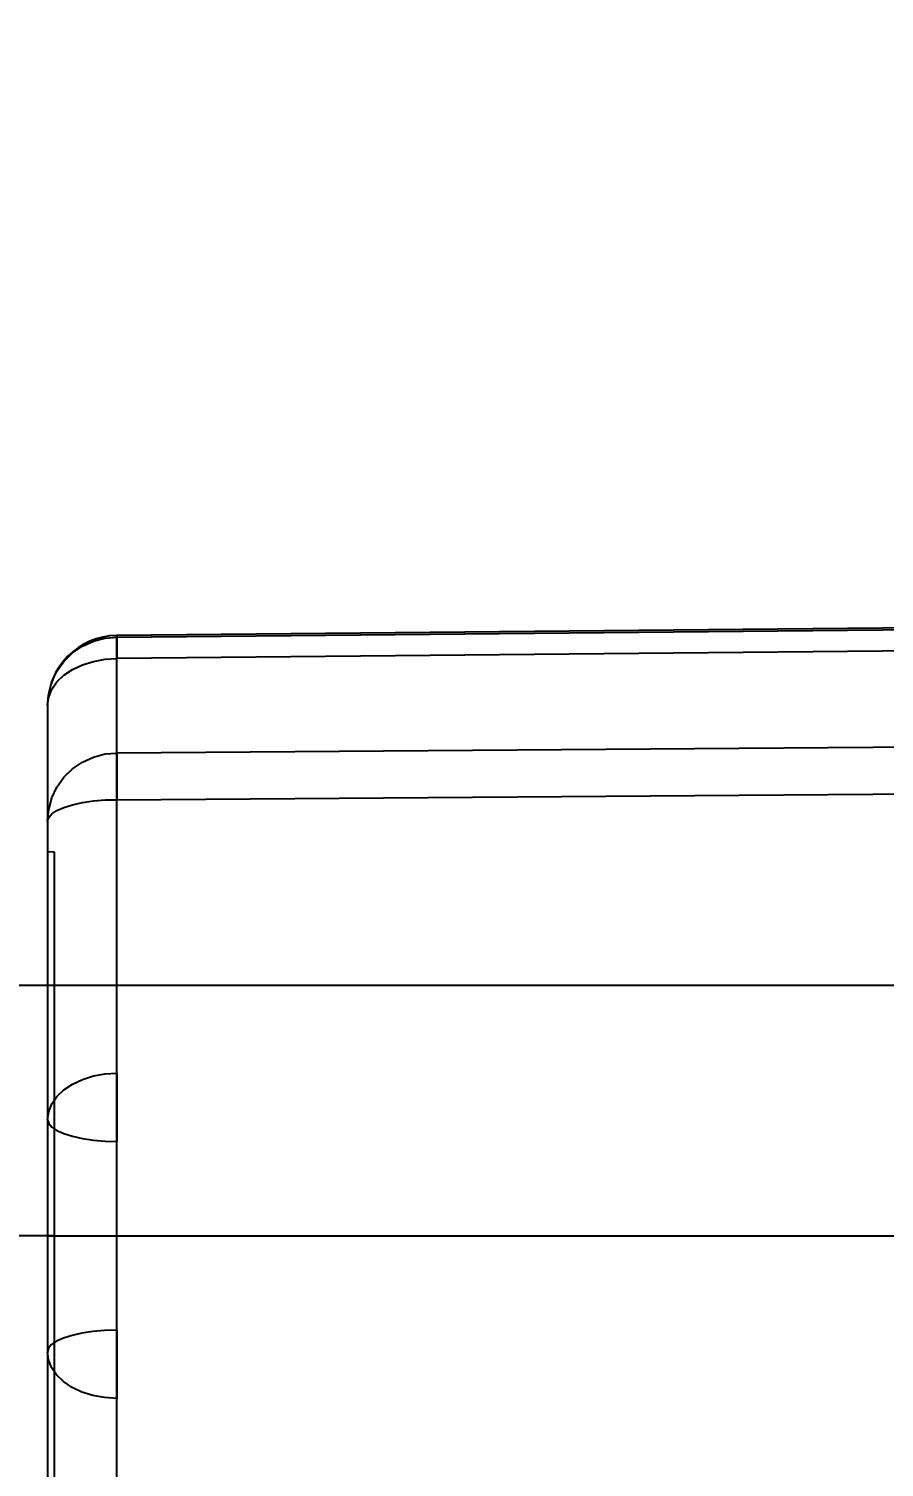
# Model space of a CAD drawing. Header units: millimetres. Extents: x 632 to 3922, y 1402 to 2001.
# Drawn here: x 3694.51 to 3700.67, y 1830.3 to 1840.65 of the extents above; entities that cross this region are included whole.
import ezdxf
from ezdxf.lldxf.tags import DXFTag

# ---------------------------------------------------------------- set-up
doc = ezdxf.new("R2010")
doc.units = ezdxf.units.MM
for name, color, linetype in [('7', 7, 'Continuous'), ('8', 8, 'Continuous'), ('CE', 1, 'CENTER'), ('DIM', 7, 'Continuous'), ('H1', 2, 'HIDDEN'), ('H2', 4, 'HIDDEN')]:
    doc.layers.add(name, color=color, linetype=linetype)
doc.styles.add('SY', font='romans.shx', dxfattribs={"width": 0.85, "height": 3, "bigfont": 'ghs.shx'})
tags = doc.linetypes.add('CENTER', pattern=[2, 1.25, -0.25, 0.25, -0.25]).pattern_tags.tags
tags[10:11] = [DXFTag(74, 4), DXFTag(75, 0), DXFTag(340, '0'), DXFTag(46, 1.0), DXFTag(50, 0.0), DXFTag(44, 0.0), DXFTag(45, 0.0)]
tags[8:9] = [DXFTag(74, 4), DXFTag(75, 0), DXFTag(340, '0'), DXFTag(46, 1.0), DXFTag(50, 0.0), DXFTag(44, 0.0), DXFTag(45, 0.0)]
tags[6:7] = [DXFTag(74, 4), DXFTag(75, 0), DXFTag(340, '0'), DXFTag(46, 1.0), DXFTag(50, 0.0), DXFTag(44, 0.0), DXFTag(45, 0.0)]
tags[4:5] = [DXFTag(74, 4), DXFTag(75, 0), DXFTag(340, '0'), DXFTag(46, 1.0), DXFTag(50, 0.0), DXFTag(44, 0.0), DXFTag(45, 0.0)]
tags = doc.linetypes.add('HIDDEN', pattern=[0.375, 0.25, -0.125]).pattern_tags.tags
tags[6:7] = [DXFTag(74, 4), DXFTag(75, 0), DXFTag(340, '0'), DXFTag(46, 1.0), DXFTag(50, 0.0), DXFTag(44, 0.0), DXFTag(45, 0.0)]
tags[4:5] = [DXFTag(74, 4), DXFTag(75, 0), DXFTag(340, '0'), DXFTag(46, 1.0), DXFTag(50, 0.0), DXFTag(44, 0.0), DXFTag(45, 0.0)]
doc.dimstyles.new('BaseStyle', dxfattribs={"dimtxt": 3, "dimasz": 2, "dimexe": 0.6, "dimexo": 0, "dimgap": 1, "dimtad": 1, "dimdsep": 46, "dimtxsty": 'SY', "dimcen": 0, "dimclrd": 3, "dimclre": 3, "dimclrt": 7, "dimaunit": 1, "dimazin": 0, "dimtfac": 1, "dimtmove": 0, "dimatfit": 3, "dimfxl": 1, "dimtolj": 1, "dimtzin": 0, "dimarcsym": 0})

# ---------------------------------------------------------------- blocks, each defined once
blk = doc.blocks.new('*D796')
at = {"layer": 'Defpoints', "color": 0}
for p in [(3688.978, 1833.769), (3694.7, 1833.769), (3694.7, 1830.169)]:
    blk.add_point(p, dxfattribs=at)
at = {"layer": 'DIM', "color": 3, "lineweight": -2}
for p, q in [((3688.978, 1835.769), (3688.978, 1847.419)), ((3694.7, 1833.769), (3688.378, 1833.769)), ((3688.978, 1830.169), (3688.978, 1833.769)), ((3694.7, 1830.169), (3688.378, 1830.169)), ((3688.978, 1828.169), (3688.978, 1826.169))]:
    blk.add_line(p, q, dxfattribs=at)
at = {"layer": 'DIM', "color": 3}
for points in [[(3688.644, 1835.769), (3689.311, 1835.769), (3688.978, 1833.769)], [(3689.311, 1828.169), (3688.644, 1828.169), (3688.978, 1830.169)]]:
    blk.add_solid(points, dxfattribs=at)
at = {"layer": 'DIM', "color": 7, "insert": (3686.478, 1842.594), "char_height": 3, "attachment_point": 5, "rotation": 90, "style": 'SY', "bg_fill": 3, "box_fill_scale": 1.1, "bg_fill_color": 256, "bg_fill_true_color": 13158600, "bg_fill_transparency": 0}
blk.add_mtext('\\A1;%%c3.6', dxfattribs=at)
blk = doc.blocks.new('*D807')
at = {"layer": 'Defpoints', "color": 0}
for p in [(3673.378, 1831.969), (3694.7, 1831.969), (3694.378, 1815.969)]:
    blk.add_point(p, dxfattribs=at)
at = {"layer": 'DIM', "color": 3, "lineweight": -2}
blk.add_line((3694.7, 1831.969), (3668.614, 1831.969), dxfattribs=at)
at = {"layer": 'DIM', "color": 7, "insert": (3670.496, 1834.469), "char_height": 3, "attachment_point": 5, "style": 'SY', "bg_fill": 3, "box_fill_scale": 1.1, "bg_fill_color": 256, "bg_fill_true_color": 13158600, "bg_fill_transparency": 0}
blk.add_mtext('\\A1;16', dxfattribs=at)

msp = doc.modelspace()

# ---------------------------------------------------------------- linework, layer by layer
at = {"layer": '7'}
for p, q in [((3703.284, 1836.365), (3695.147, 1836.287)), ((3694.65, 1835.785), (3694.65, 1834.951)), ((3694.65, 1834.951), (3694.65, 1831.135)), ((3694.65, 1831.135), (3694.65, 1828.153))]:
    msp.add_line(p, q, dxfattribs=at)
msp.add_arc((3695.152, 1835.785), 0.502, 90.5491, 180, dxfattribs=at)
at = {"layer": '8'}
for p, q in [((3695.148, 1836.276), (3703.284, 1836.354)), ((3695.148, 1835.442), (3695.148, 1836.276)), ((3703.284, 1835.503), (3695.148, 1835.442)), ((3695.148, 1835.106), (3703.284, 1835.167)), ((3695.148, 1831.29), (3695.148, 1835.106)), ((3695.148, 1827.817), (3695.148, 1830.799))]:
    msp.add_line(p, q, dxfattribs=at)
for points in [[(3695.148, 1836.276, 0), (3695.147, 1836.287, 0), (3695.147, 1836.287, 0)], [(3694.65, 1835.785, 0), (3694.658, 1835.871, 0), (3694.68, 1835.953, 0), (3694.717, 1836.031, 0), (3694.767, 1836.101, 0), (3694.829, 1836.162, 0), (3694.901, 1836.211, 0), (3694.98, 1836.247, 0), (3695.065, 1836.269, 0), (3695.148, 1836.276, 0)], [(3694.65, 1834.951, 0), (3694.658, 1835.036, 0), (3694.68, 1835.119, 0), (3694.717, 1835.197, 0), (3694.767, 1835.267, 0), (3694.829, 1835.327, 0), (3694.901, 1835.376, 0), (3694.98, 1835.413, 0), (3695.065, 1835.435, 0), (3695.148, 1835.442, 0)], [(3695.148, 1835.106, 0), (3695.147, 1835.187, 0), (3695.147, 1835.26, 0), (3695.147, 1835.324, 0), (3695.147, 1835.377, 0), (3695.147, 1835.417, 0), (3695.148, 1835.442, 0)], [(3694.65, 1834.951, 0), (3694.658, 1834.978, 0), (3694.68, 1835.004, 0), (3694.717, 1835.029, 0), (3694.767, 1835.051, 0), (3694.829, 1835.07, 0), (3694.901, 1835.086, 0), (3694.98, 1835.097, 0), (3695.065, 1835.104, 0), (3695.148, 1835.106, 0)], [(3695.148, 1831.29, 0), (3695.06, 1831.287, 0), (3694.976, 1831.28, 0), (3694.897, 1831.269, 0), (3694.826, 1831.253, 0), (3694.765, 1831.234, 0), (3694.715, 1831.211, 0), (3694.679, 1831.187, 0), (3694.657, 1831.16, 0), (3694.65, 1831.135, 0)], [(3695.148, 1830.799, 0), (3695.147, 1830.869, 0), (3695.147, 1830.947, 0), (3695.147, 1831.031, 0), (3695.147, 1831.117, 0), (3695.147, 1831.205, 0), (3695.148, 1831.29, 0)], [(3695.148, 1830.799, 0), (3695.06, 1830.805, 0), (3694.976, 1830.82, 0), (3694.897, 1830.845, 0), (3694.826, 1830.879, 0), (3694.765, 1830.921, 0), (3694.715, 1830.969, 0), (3694.679, 1831.023, 0), (3694.657, 1831.079, 0), (3694.65, 1831.135, 0)]]:
    msp.add_polyline3d(points, dxfattribs=at)
at = {"layer": 'CE'}
for p, q in [((3694.65, 1831.969), (3709.748, 1831.969)), ((3694.7, 1831.969), (3766.07, 1831.969))]:
    msp.add_line(p, q, dxfattribs=at)
at = {"layer": 'H1'}
for p, q in [((3703.284, 1836.199), (3695.148, 1836.121)), ((3695.148, 1835.442), (3695.148, 1835.106)), ((3694.7, 1834.729), (3694.65, 1834.73)), ((3694.7, 1831.395), (3694.7, 1834.729)), ((3694.7, 1829.209), (3694.7, 1831.395)), ((3695.148, 1831.29), (3695.148, 1830.799))]:
    msp.add_line(p, q, dxfattribs=at)
for points in [[(3695.147, 1836.287, 0), (3695.147, 1836.28, 0), (3695.147, 1836.257, 0), (3695.147, 1836.22, 0), (3695.147, 1836.17, 0), (3695.148, 1836.121, 0)], [(3694.65, 1835.785, 0), (3694.658, 1835.844, 0), (3694.68, 1835.9, 0), (3694.717, 1835.953, 0), (3694.767, 1836.001, 0), (3694.829, 1836.043, 0), (3694.901, 1836.076, 0), (3694.98, 1836.101, 0), (3695.065, 1836.116, 0), (3695.148, 1836.121, 0)], [(3694.65, 1832.803, 0), (3694.658, 1832.862, 0), (3694.68, 1832.918, 0), (3694.717, 1832.971, 0), (3694.767, 1833.019, 0), (3694.829, 1833.061, 0), (3694.901, 1833.094, 0), (3694.98, 1833.119, 0), (3695.065, 1833.134, 0), (3695.148, 1833.139, 0)], [(3695.148, 1833.139, 0), (3695.147, 1833.069, 0), (3695.147, 1832.991, 0), (3695.147, 1832.908, 0), (3695.147, 1832.821, 0), (3695.147, 1832.734, 0), (3695.148, 1832.648, 0)], [(3694.65, 1832.803, 0), (3694.658, 1832.777, 0), (3694.68, 1832.75, 0), (3694.717, 1832.726, 0), (3694.767, 1832.704, 0), (3694.829, 1832.685, 0), (3694.901, 1832.669, 0), (3694.98, 1832.658, 0), (3695.065, 1832.651, 0), (3695.148, 1832.648, 0)]]:
    msp.add_polyline3d(points, dxfattribs=at)
at = {"layer": 'H2'}
msp.add_line((3706.296, 1833.769), (3694.7, 1833.769), dxfattribs=at)

# ---------------------------------------------------------------- next in the draw order: dimensions: what is measured, and where the dimension line sits
at = {"layer": 'DIM'}
dim = msp.add_linear_dim(base=(3688.978, 1833.769), p1=(3694.7, 1830.169), p2=(3694.7, 1833.769), angle=270, text='%%c<>', dimstyle='BaseStyle', override={"dimtfill": 1}, dxfattribs=at)
dim.commit()
dim.dimension.update_dxf_attribs({"geometry": '*D796', "text_midpoint": (3686.478, 1842.594)})

# ---------------------------------------------------------------- next in the draw order: dimensions: what is measured, and where the dimension line sits
dim = msp.add_ordinate_dim(feature_location=(3694.7, 1831.969), offset=(-21.322, 0), dtype=0, origin=(3694.378, 1815.969), dimstyle='BaseStyle', override={"dimtfill": 1}, dxfattribs=at)
dim.commit()
dim.dimension.update_dxf_attribs({"geometry": '*D807', "text_midpoint": (3670.496, 1834.469)})

doc.saveas('drawing.dxf')
